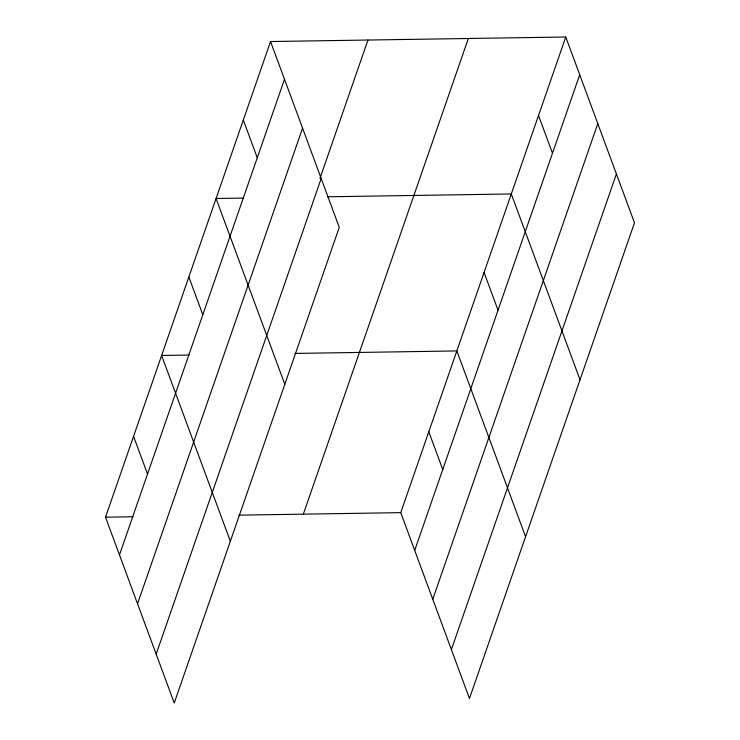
<?xml version="1.0" encoding="UTF-8"?>
<svg xmlns="http://www.w3.org/2000/svg" width="740" height="740" viewBox="0 0 740 740"><rect width="100%" height="100%" fill="white"/><g stroke="black" fill="none" stroke-linecap="round" stroke-linejoin="round"><path stroke-width="1.11" d="M270.535 41.532L339.262 227.347L174.242 703L105.515 517.195L270.535 41.532L565.758 37L634.485 222.805L469.465 698.468L400.738 512.654L565.758 37M119.473 554.935L284.493 79.282M137.547 603.794L302.568 128.14M319.93 178.479L367.956 40.043M156.168 654.141L321.188 178.479M303.317 514.152L468.337 38.498M414.696 550.403L579.716 74.74M432.771 599.261L597.791 123.599M451.391 649.6L616.411 173.946M243.58 198.079L216.071 198.505L284.808 384.31M327.348 196.794L511.303 193.963L580.03 379.777M189.126 355.052L161.616 355.468L230.353 541.273M294.807 353.424L456.848 350.936L525.576 536.74M105.515 517.195L133.024 516.77M238.706 515.151L400.738 512.654M538.526 115.486L552.493 153.226M484.071 272.45L498.029 310.19M428.793 431.799L442.751 469.539M243.303 120.019L257.261 157.759M188.848 276.991L202.806 314.731M133.561 436.332L147.528 474.072"/></g></svg>
